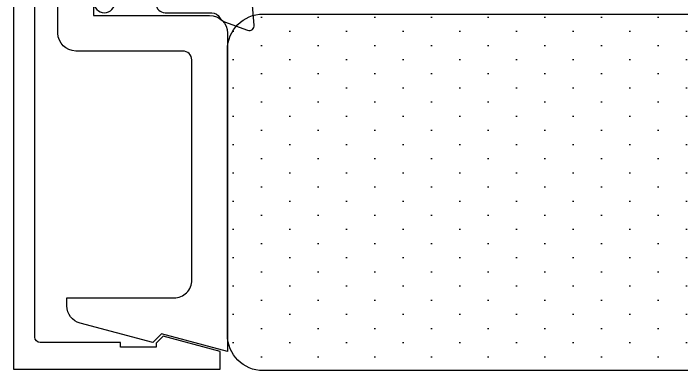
# Model space of a CAD drawing. Extents: x 93 to 3288, y 42 to 1146.
# Drawn here: x 578.75 to 616.21, y 200.52 to 220.56 of the extents above; entities that cross this region are included whole.
import ezdxf

# ---------------------------------------------------------------- set-up
doc = ezdxf.new("R2010")
doc.units = 0
doc.header["$LTSCALE"] = 200
doc.header["$MEASUREMENT"] = 0
doc.layers.get('0').update_dxf_attribs({"linetype": 'CONTINUOUS'})
doc.layers.add('A-DIES', color=3, linetype='CONTINUOUS')

# ---------------------------------------------------------------- blocks, each defined once
blk = doc.blocks.new('JA-DM-09(DJ-270)')
at = {"layer": 'A-DIES'}
blk.add_lwpolyline([(1.200000001117587, -1.999999998137355, -0.4142135580089124), (1.699999999254942, -1.5), (6, -1.5), (6, -1.25), (8, -1.25), (8, -1.469512194394611), (8.390476921573281, -1.859989117830992), (11.60000000149012, -1.000000000000455), (11.60000000149012, 0), (0, 0), (0, -60), (11.60000000149012, -60), (11.60000000149012, -59), (8.390476921573281, -58.1400108858943), (8, -58.53048780560584), (8, -58.75), (6, -58.75), (6, -58.5), (1.500000000652108, -58.5, -0.4142135623730618), (1.200000000651926, -58.19999999999982), (1.200000000651926, -1.999999998137355)], format="xyb", dxfattribs=at)
blk = doc.blocks.new('JA-DM-08(JA-D-284)')
at = {"layer": 'A-DIES'}
blk.add_lwpolyline([(-7.500000000229193, -34.32842712416459), (-7.500000000229193, -39.1499999988373), (-1.000000000469299, -39.14999999883548, -0.414213562373095), (-4.69299266114831e-10, -40.14999999883548), (-4.69299266114831e-10, -58), (-3.70000000041864, -57.00858798692934), (-4.191412012319233, -57.50000000000045), (-8.258819045238852, -56.41014157009704, -0.3394542588626981), (-9.0000000004693, -55.444215743104), (-9.0000000004693, -54.99999999906868), (-2.999999999884039, -54.99999999906777, 0.4142135623734946), (-2.000000000229193, -53.99999999941429), (-2.000000000155978, -41.64999999884094, 0.4142135623746934), (-2.500000000159616, -41.14999999883639), (-8.500000000229193, -41.1499999988373, -0.414213562373095), (-9.500000000229193, -40.1499999988373), (-9.500000000229193, -33.49999999941792)], format="xyb", dxfattribs=at)
blk = doc.blocks.new('JA-DM-05(JA-D-283)')
at = {"layer": 'A-DIES'}
blk.add_lwpolyline([(9.999999999503416, -1.500032844372527), (9.999999999503416, 1.121032363109862, -0.2692067560565422), (10.2698819012403, 1.562670424179032, 0.1855201257176902), (10.50530162840369, 1.833298413390821), (10.97769960534242, 3.131201188044088, 0.5486187865999191), (10.69221609809938, 3.503250538238717), (8.474672141160227, 3.30924058130995, 0.176326980760304), (8.164696622083284, 3.16469662271129), (7.904154284300603, 2.904154284462948, 0.5869011899201353), (8.142129954325355, 2.064142477770019), (8.239772830300353, 2.037979148170507), (8.70000000053551, 0.3203879690536269), (8.70000000053551, 0, -0.7673269880717776), (8.140192378667052, -0.1500000001492481, 0.2679491925124789), (7.880384757299908, 0), (4.100000000442378, 0, -0.4142135623730394), (3.800000000628643, 0.3000000000392902), (3.800000000628643, 0.5211933485697955, -0.1378721067475877), (3.843934761476703, 0.6774962379095086), (4.770710159675218, 2.195798073658807, 0.5855240683194011), (4.600000000442378, 2.5), (3.177785911480896, 2.5, 0.2614125764231192), (2.324235114618205, 2.021009631918787), (1.382982536568306, 0.4789903680812131, -0.2614125764228857), (0.5294317385414615, 0), (-0.5294317385414615, 0, -0.2614125764229316), (-1.382982535404153, 0.4789903680812131), (-2.324235114385374, 2.021009631918787, 0.2614125764231046), (-3.177785911248066, 2.5), (-4.599999999511056, 2.5, 0.5855240683193992), (-4.770710159442388, 2.195798073658807), (-3.84393476031255, 0.6774962381387013, -0.1378721067477241), (-3.79999999946449, 0.5211933485697955), (-3.79999999946449, 0.3000000000392902, -0.414213562373081), (-4.099999999511056, 0), (-7.880384757332649, 0, 0.2679491924836413), (-8.140192378667052, -0.1500000001492481, -0.7673269880718477), (-8.70000000053551, 0), (-8.70000000053551, 0.3203879690549911), (-8.239772830300353, 2.037979148170507), (-8.142129954325355, 2.064142477770019, 0.586901189920113), (-7.904154284300603, 2.904154284462948), (-8.164696622083284, 3.16469662271129, 0.1763269807603881), (-8.474672141161136, 3.30924058130995), (-10.6922160981012, 3.503250538238717, 0.548618786600009), (-10.97769960534424, 3.131201188044088), (-10.50530162840369, 1.833298413390821, 0.1855201257177363), (-10.2698819012403, 1.562670424179032, -0.2692067560565186), (-9.999999999505235, 1.121032363109862), (-10.00000000058208, -1.5, 0.4142135623730492), (-9.500000000582077, -2), (-7.500000000581167, -2, -0.4142135623729951), (-7.000000000581167, -2.499999999999545), (-7.000000000580258, -3.799999999997908, -0.41421356237317), (-7.500000000580258, -4.299999999997908), (-9.400000000581713, -4.299999999997908, 0.9999999999999999), (-9.400000000581713, -5.499999999997726), (-6.000000000582077, -5.499999999997726, 0.414213562373095), (-5.500000000582077, -4.999999999997726), (-5.500000000582077, -2.5, -0.4142135623730492), (-5.000000000582077, -2), (-0.3000000000010914, -2), (0, -1.699999999999363), (0.3000000000001819, -2), (5.000000000582077, -2, -0.4142135623730492), (5.500000000582077, -2.5), (5.500000000582077, -4.999999999997726, 0.414213562373095), (6.000000000582077, -5.499999999997726), (9.400000000581713, -5.499999999997726, 0.9999999999999999), (9.400000000581713, -4.299999999997908), (7.500000000580258, -4.299999999997908, -0.41421356237317), (7.000000000580258, -3.799999999997908), (7.000000000581167, -2.499999999999545, -0.4142135623729951), (7.500000000581167, -2), (9.500000000582077, -2, 0.4142135623730492), (10.00000000058208, -1.5)], format="xyb", dxfattribs=at)
blk = doc.blocks.new('CLOSED CELL')
h = blk.add_hatch()
h.set_pattern_fill('DOTS', color=8, angle=-1.272221872585407e-14)
h.set_pattern_definition([(360, (1059.347784716647, 58819.5286485525), (0.7937500000000004, 1.5875), [0, -1.5875])])
edge = h.paths.add_edge_path()
edge.add_line((9.999999997206032, 35.99999999627471), (9.999999997206032, 2))
edge.add_arc((7.999999997206032, 2), 2, 270, 360, ccw=False)
edge.add_line((7.999999997206032, 0), (-7.999999997206032, 0))
edge.add_arc((-7.999999997206032, 2), 2, 180, 270, ccw=False)
edge.add_line((-9.999999997206032, 2), (-9.999999997206032, 35.99999999627471))
edge.add_arc((-7.999999997206032, 35.99999999627471), 2, 90, 180, ccw=False)
edge.add_line((-7.999999997206032, 37.99999999627471), (7.999999997206032, 37.99999999627471))
edge.add_arc((7.999999997206032, 35.99999999627471), 2, 0, 90, ccw=False)
at = {"color": 8}
blk.add_lwpolyline([(9.999999997206032, 35.99999999627471), (9.999999997206032, 2, -0.414213562373095), (7.999999997206032, 0), (-7.999999997206032, 0, -0.414213562373095), (-9.999999997206032, 2), (-9.999999997206032, 35.99999999627471, -0.414213562373095), (-7.999999997206032, 37.99999999627471), (7.999999997206032, 37.99999999627471, -0.414213562373095)], format="xyb", close=True, dxfattribs=at)

msp = doc.modelspace()

# ---------------------------------------------------------------- block references
for name, p in [('JA-DM-09(DJ-270)', (578.7488808771154, 260.5989493938032)), ('JA-DM-08(JA-D-284)', (590.7488808809035, 259.5989509832034))]:
    msp.add_blockref(name, p)
for name, p, rotation in [('JA-DM-05(JA-D-283)', (588.7488808760604, 230.598950985066), 270), ('CLOSED CELL', (628.7488808767089, 210.5239509837847), 90)]:
    msp.add_blockref(name, p, dxfattribs=dict(rotation=rotation))

doc.saveas('drawing.dxf')
